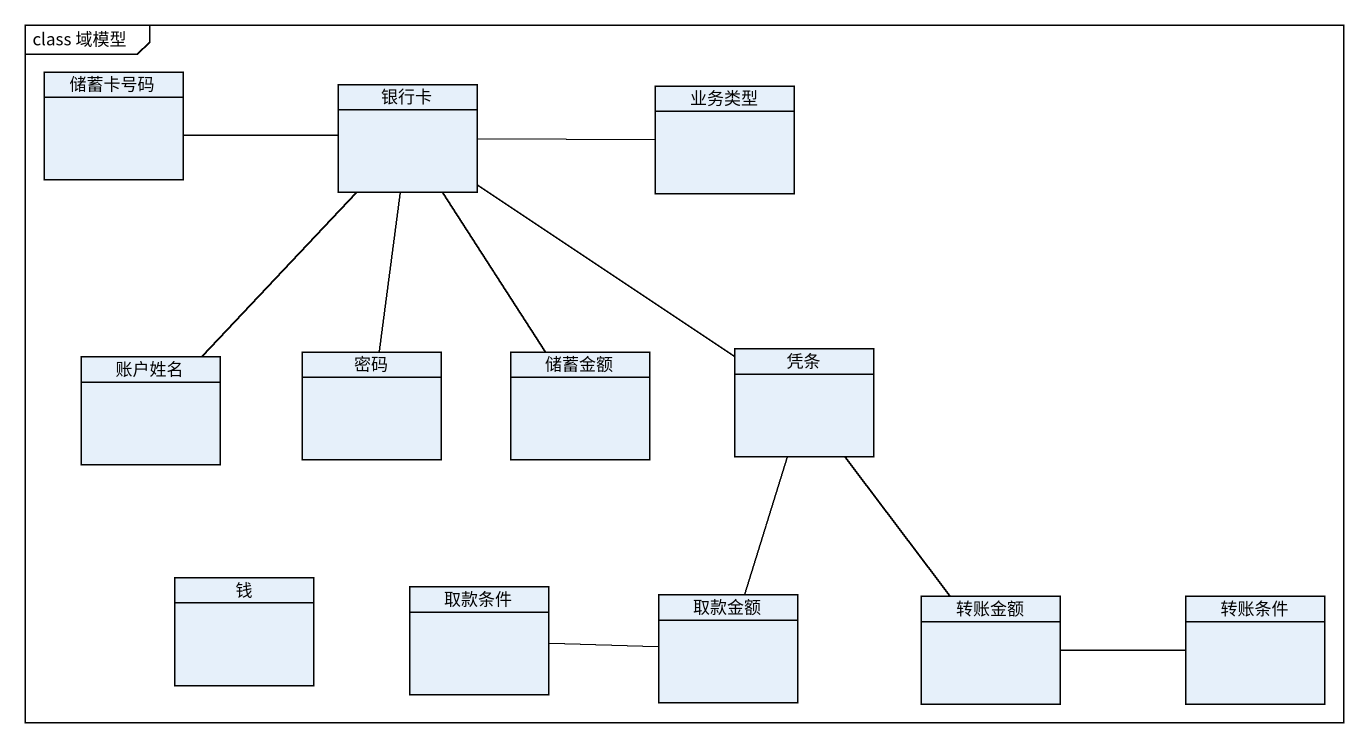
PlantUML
@startuml
mainframe class 域模型
hide circle
hide empty members
class 储蓄卡号码
class 银行卡
class 业务类型
class 密码
class 储蓄金额
class 凭条
class 账户姓名
class 钱
class 取款条件
class 取款金额
class 转账金额
class 转账条件
储蓄卡号码 -right- 银行卡
银行卡 -right- 业务类型
银行卡 -- 密码
银行卡 -- 凭条
储蓄金额 -up- 银行卡
凭条 -- 取款金额
凭条 -- 转账金额
账户姓名 -up- 银行卡
取款条件 -right- 取款金额
转账金额 -right- 转账条件
@enduml
